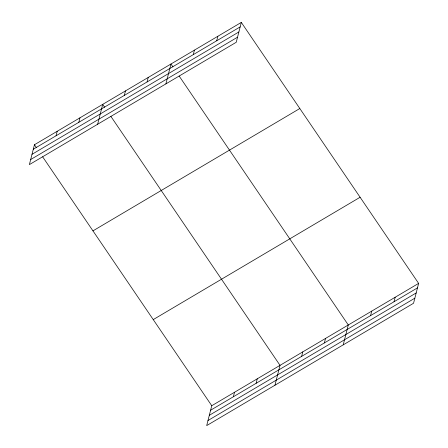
<?xml version="1.0" encoding="UTF-8"?>
<svg xmlns="http://www.w3.org/2000/svg" width="448" height="448" viewBox="0 0 448 448"><rect width="100%" height="100%" fill="white"/><g stroke="black" fill="none" stroke-linecap="round" stroke-linejoin="round"><path stroke-width="0.67" d="M241.31 22.4L34.446 144.743L29.378 164.618L236.242 42.28L241.31 22.4L418.622 283.382L413.554 303.257L206.69 425.6L211.758 405.72L418.622 283.382M56.056 135.778L57.204 131.281M78.809 122.321L79.957 117.824M97.642 124.247L102.71 104.367L104.664 107.24M124.32 95.407L125.468 90.91M147.073 81.95L148.221 77.454M165.906 83.877L170.974 63.997L172.928 66.864M193.273 54.628L194.421 50.131M216.72 40.762L217.862 36.266M233.369 396.76L234.511 392.263M256.122 383.303L257.27 378.806M274.954 385.23L280.022 365.35L110.902 116.424M301.633 356.384L302.775 351.893M324.386 342.927L325.534 338.436M343.218 344.854L348.286 324.974L179.166 76.054M370.586 315.605L371.734 311.108M394.027 301.739L395.175 297.248M33.303 149.234L240.162 26.897M32.01 154.314L238.868 31.97M30.671 159.544L237.535 37.201M92.96 230.866L299.818 108.522M153.244 319.598L360.108 197.254M210.61 410.217L417.474 287.874M209.317 415.296L416.181 292.953M207.984 420.521L414.848 298.183M34.446 144.743L36.4 147.61M42.638 156.8L211.758 405.72"/></g></svg>
